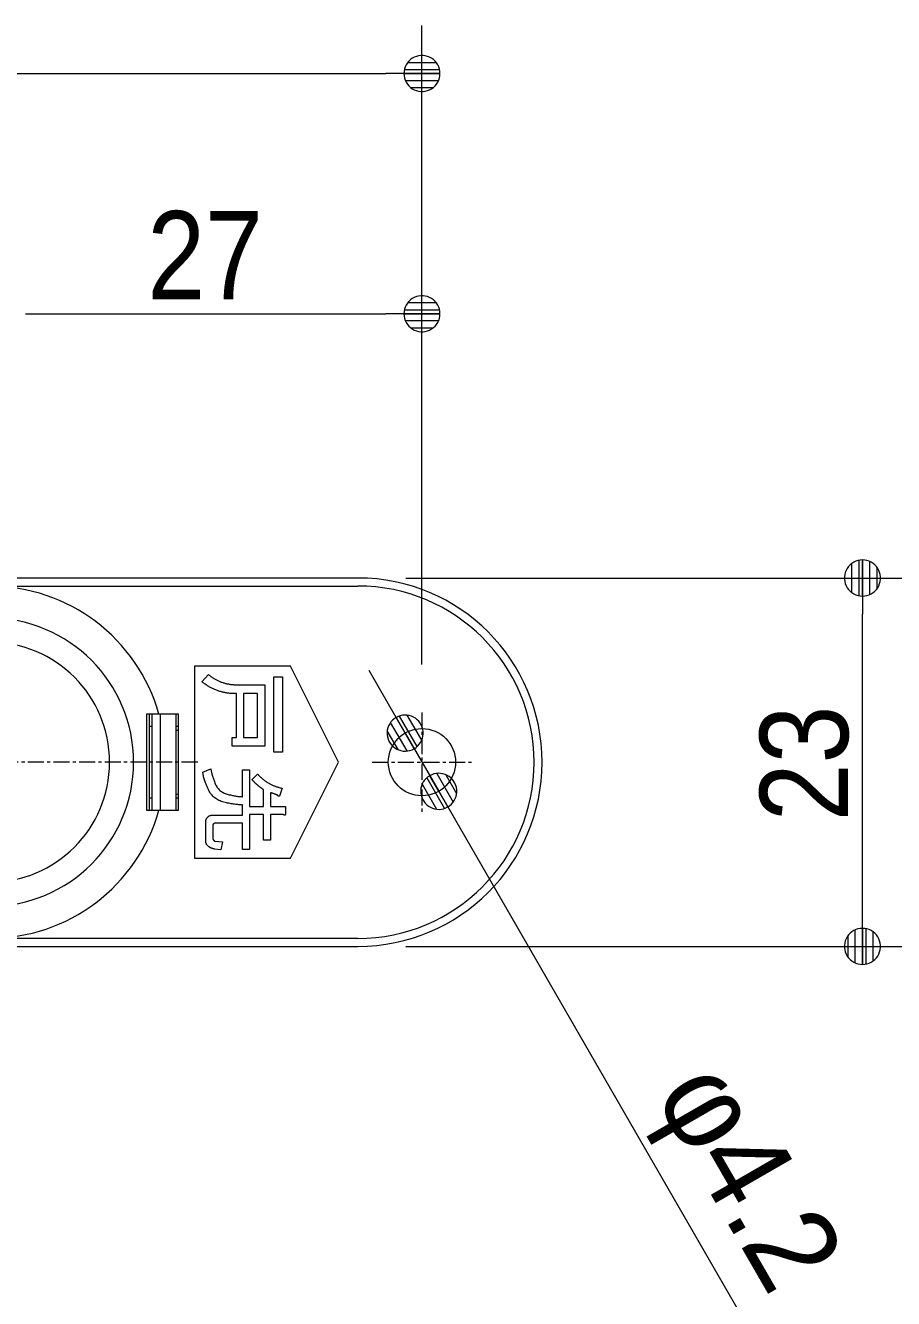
# Model space of a CAD drawing. Units: millimetres, scale not verified, with parts at other scales. Extents: x -4547 to 4547, y -2284 to 2284.
# Drawn here: x -3395 to -3124.1, y -189.9 to 207.5 of the extents above; entities that cross this region are included whole.
import ezdxf
from ezdxf.enums import TextEntityAlignment as Align

# ---------------------------------------------------------------- set-up
doc = ezdxf.new("R2010")
doc.units = ezdxf.units.MM
doc.header["$LTSCALE"] = 20
doc.linetypes.add('CHAIN1', pattern=[8, 5, -1, 1, -1])
for name, color, linetype, lineweight in [('0-0_3一般', 7, 'Continuous', 9), ('0-1_2寸法-2', 7, 'Continuous', 9), ('0-2_0', 7, 'Continuous', 9), ('0-4_2寸法-1', 7, 'Continuous', 9)]:
    doc.layers.add(name, color=color, linetype=linetype, lineweight=lineweight)
doc.styles.add('ＭＳ Ｐゴシック', font='')
doc.styles.get('ＭＳ Ｐゴシック').set_extended_font_data('MS PGothic')

# ---------------------------------------------------------------- blocks, each defined once
blk = doc.blocks.new('グループ-133')
at = {"layer": '0-0_3一般'}
for p, q in [((-39013, 700), (-45863, 700)), ((-45863, 650), (-39013, 650)), ((-39986.3, 52.7), (-39944.6, 96.7)), ((-39538.4, 82.8), (-39483.6, 82.8)), ((-39538.4, -387.5), (-39538.4, 82.8)), ((-39982.2, 49.3), (-39986.3, 52.7)), ((-39780.1, 33.6), (-39775.5, 33.4)), ((-40254.7, -150), (-40333, -150)), ((-40333, -150), (-40333, -750)), ((-40313, -750), (-40313, -150)), ((-40298, -750), (-40298, -150)), ((-40133, -150), (-40254.7, -150)), ((-40248, -150), (-40248, -750)), ((-40148, -750), (-40148, -150)), ((-40133, -750), (-40133, -150)), ((-40313, -225), (-40298, -225)), ((-40148, -225), (-40133, -225)), ((-40148, -250), (-40133, -250)), ((-39981.7, -512.5), (-39930.7, -491.7)), ((-39673.5, -558.9), (-39638.8, -524.1)), ((-39672, -560.7), (-39673.5, -558.9)), ((-39485.9, -612.2), (-39499.8, -656.2)), ((-39490.3, -611.3), (-39485.9, -612.2)), ((-40298, -675), (-40313, -675)), ((-40148, -650), (-40133, -650)), ((-40133, -675), (-40148, -675)), ((-40333, -750), (-40254.7, -750)), ((-40254.7, -750), (-40133, -750)), ((-39925.4, -780.7), (-39923.7, -780.6)), ((-39478.6, -777.1), (-39479, -776.6)), ((-39962.9, -943.4), (-39962.9, -823)), ((-39919.1, -845.4), (-39919.1, -846.1)), ((-39919.1, -846.1), (-39919.1, -922.6)), ((-39962.8, -945.5), (-39962.9, -943.4)), ((-39903.6, -943.3), (-39902.9, -943.4)), ((-39013, -1550), (-45863, -1550)), ((-45863, -1600), (-39013, -1600))]:
    blk.add_line(p, q, dxfattribs=at)
at = {"layer": '0-0_3一般', "linetype": 'CHAIN1'}
for p, q in [((-38613, -140), (-38613, -760)), ((-40013, -450), (-43513, -450)), ((-38923, -450), (-38303, -450))]:
    blk.add_line(p, q, dxfattribs=at)
at = {"layer": '0-0_3一般'}
for points in [[(-40033, 150), (-40033, -1050), (-39433, -1050), (-39133, -450), (-39433, 150)], [(-39726.8, -21.4), (-39726.8, -295.6), (-39638.6, -295.6), (-39638.6, -21.4)]]:
    blk.add_lwpolyline(points, close=True, dxfattribs=at)
for points in [[(-39944.6, 96.7), (-39941.1, 93.7), (-39937.5, 90.8), (-39933.9, 88), (-39930.2, 85.2), (-39926.5, 82.5), (-39922.8, 79.8), (-39919, 77.3), (-39915.2, 74.8), (-39911.3, 72.4), (-39907.4, 70), (-39903.4, 67.8), (-39899.4, 65.6), (-39895.3, 63.4), (-39891.2, 61.4), (-39887.1, 59.4), (-39882.9, 57.5), (-39878.7, 55.6), (-39874.4, 53.8), (-39870, 52.1), (-39865.7, 50.5), (-39861.3, 49), (-39856.9, 47.5), (-39852.4, 46.1), (-39848, 44.7), (-39843.5, 43.5), (-39839.1, 42.3), (-39834.6, 41.2), (-39830.1, 40.1), (-39825.6, 39.2), (-39821.1, 38.3), (-39816.6, 37.4), (-39812.1, 36.7), (-39807.6, 36), (-39803, 35.4), (-39798.4, 34.9), (-39793.9, 34.5), (-39789.3, 34.1), (-39784.7, 33.8), (-39780.1, 33.6)], [(-39483.6, 82.8), (-39483.6, -387.5), (-39538.4, -387.5)], [(-39791.7, -21.4), (-39797, -21.2), (-39802.3, -21), (-39807.6, -20.6), (-39812.9, -20.2), (-39818.1, -19.6), (-39823.4, -19), (-39828.6, -18.3), (-39833.8, -17.5), (-39839, -16.6), (-39844.2, -15.6), (-39849.4, -14.5), (-39854.5, -13.3), (-39859.7, -12.1), (-39864.8, -10.7), (-39869.9, -9.3), (-39875, -7.8), (-39880.1, -6.2), (-39885.2, -4.5), (-39890.2, -2.7), (-39895.3, -0.8), (-39900.3, 1.1), (-39905.2, 3.2), (-39910.1, 5.3), (-39915, 7.4), (-39919.8, 9.7), (-39924.6, 12), (-39929.3, 14.4), (-39934, 16.9), (-39938.6, 19.5), (-39943.2, 22.1), (-39947.7, 24.9), (-39952.2, 27.6), (-39956.6, 30.5), (-39961, 33.5), (-39965.3, 36.5), (-39969.6, 39.6), (-39973.9, 42.7), (-39978, 46), (-39982.2, 49.3)], [(-39775.5, 33.4), (-39594.8, 33.4), (-39594.8, -350.4), (-39798.6, -350.4), (-39798.6, -295.6)], [(-39798.6, -295.6), (-39770.7, -295.6), (-39770.7, -21.4), (-39791.7, -21.4)], [(-39963.2, -579.6), (-39965.7, -572.8), (-39968, -566.2), (-39970.2, -559.6), (-39972.2, -553.3), (-39974.1, -547), (-39975.7, -540.9), (-39977.3, -535), (-39978.6, -529.2), (-39979.8, -523.5), (-39980.8, -517.9), (-39981.7, -512.5)], [(-39930.7, -491.7), (-39930.1, -496.1), (-39929.4, -500.7), (-39928.5, -505.4), (-39927.5, -510.2), (-39926.4, -515.2), (-39925.2, -520.3), (-39923.9, -525.4), (-39922.4, -530.8), (-39920.8, -536.2), (-39919.1, -541.8), (-39917.3, -547.5), (-39915.3, -553.3), (-39913.2, -559.2), (-39911, -565.3), (-39908.7, -571.5), (-39906.2, -577.8), (-39903.6, -584.2), (-39900.8, -590.4), (-39897.8, -596.3), (-39894.5, -602), (-39890.9, -607.4), (-39887.1, -612.5), (-39883.1, -617.3), (-39878.8, -621.8), (-39874.2, -626), (-39869.4, -630), (-39864.4, -633.7), (-39859.1, -637), (-39853.6, -640.1), (-39847.8, -643), (-39841.7, -645.5), (-39835.4, -647.8), (-39828.9, -649.7), (-39822.2, -651.5), (-39815.6, -653.1), (-39809.2, -654.6), (-39802.9, -656), (-39796.7, -657.4), (-39790.7, -658.6)], [(-39733.6, -665.4), (-39733.6, -498.6), (-39689.8, -498.6), (-39689.8, -727.3), (-39601.6, -727.3), (-39601.6, -621.4)], [(-39638.8, -524.1), (-39635.8, -527.5), (-39632.8, -530.8), (-39629.7, -534.1), (-39626.5, -537.2), (-39623.3, -540.4), (-39620.1, -543.5), (-39616.8, -546.5), (-39613.5, -549.5), (-39610.1, -552.4), (-39606.7, -555.2), (-39603.2, -558), (-39599.6, -560.8), (-39596.1, -563.5), (-39592.4, -566.1), (-39588.7, -568.7), (-39585, -571.2), (-39581.2, -573.7), (-39577.4, -576.1), (-39573.5, -578.5), (-39569.6, -580.8), (-39565.7, -583), (-39561.7, -585.2), (-39557.7, -587.3), (-39553.6, -589.3), (-39549.6, -591.2), (-39545.5, -593.1), (-39541.4, -594.9), (-39537.3, -596.7), (-39533.1, -598.4), (-39528.9, -600), (-39524.7, -601.5), (-39520.5, -603), (-39516.3, -604.4), (-39512, -605.7), (-39507.7, -606.9), (-39503.4, -608.1), (-39499.1, -609.2), (-39494.7, -610.3), (-39490.3, -611.3)], [(-39733.6, -716.4), (-39739.1, -716.3), (-39744.7, -716), (-39750.5, -715.7), (-39756.5, -715.2), (-39762.7, -714.7), (-39769, -714), (-39775.5, -713.2), (-39782.2, -712.3), (-39789, -711.3), (-39796.1, -710.2), (-39803.3, -709), (-39810.6, -707.7), (-39818.2, -706.3), (-39825.9, -704.8), (-39833.8, -703.1), (-39841.8, -701.4), (-39850.1, -699.5), (-39858.1, -697.4), (-39865.8, -694.9), (-39873.3, -692), (-39880.5, -688.8), (-39887.4, -685.3), (-39894, -681.4), (-39900.3, -677.1), (-39906.4, -672.5), (-39912.1, -667.6), (-39917.6, -662.3), (-39922.8, -656.7), (-39927.7, -650.7), (-39932.4, -644.4), (-39936.7, -637.7), (-39940.8, -630.7), (-39944.5, -623.3), (-39948.1, -615.7), (-39951.4, -608.2), (-39954.6, -600.8), (-39957.6, -593.6), (-39960.5, -586.5), (-39963.2, -579.6)], [(-39601.6, -621.4), (-39603.6, -620.1), (-39605.6, -618.8), (-39607.6, -617.5), (-39609.5, -616.1), (-39611.5, -614.8), (-39613.5, -613.4), (-39615.4, -612), (-39617.4, -610.6), (-39619.3, -609.2), (-39621.2, -607.8), (-39623.1, -606.4), (-39625, -604.9), (-39626.9, -603.5), (-39628.8, -602), (-39630.7, -600.5), (-39632.5, -599), (-39634.4, -597.5), (-39636.2, -595.9), (-39638.1, -594.4), (-39639.9, -592.8), (-39641.7, -591.2), (-39643.5, -589.7), (-39645.3, -588.1), (-39647, -586.4), (-39648.8, -584.8), (-39650.5, -583.2), (-39652.3, -581.5), (-39654, -579.9), (-39655.7, -578.2), (-39657.4, -576.5), (-39659.1, -574.8), (-39660.7, -573.1), (-39662.4, -571.3), (-39664, -569.6), (-39665.6, -567.8), (-39667.2, -566.1), (-39668.8, -564.3), (-39670.4, -562.5), (-39672, -560.7)], [(-39790.7, -658.6), (-39784.8, -659.7), (-39779, -660.7), (-39773.4, -661.7), (-39768, -662.5), (-39762.6, -663.2), (-39757.4, -663.8), (-39752.4, -664.4), (-39747.5, -664.8), (-39742.7, -665.1), (-39738.1, -665.3), (-39733.6, -665.4)], [(-39557.7, -640), (-39557.7, -727.3), (-39465.1, -727.3), (-39465.1, -774.3)], [(-39555.5, -640.8), (-39556.6, -640.4), (-39557.7, -640)], [(-39513.5, -656.8), (-39513.7, -656.2), (-39514.8, -655.8), (-39515.9, -655.4), (-39517, -655), (-39518.1, -654.5), (-39519.2, -654.1), (-39520.3, -653.7), (-39521.4, -653.3), (-39522.5, -652.9), (-39523.6, -652.5), (-39524.7, -652.1), (-39525.8, -651.7), (-39526.9, -651.3), (-39528, -650.9), (-39529.1, -650.5), (-39530.2, -650.1), (-39531.3, -649.7), (-39532.4, -649.3), (-39533.5, -648.8), (-39534.6, -648.4), (-39535.7, -648), (-39536.8, -647.6), (-39537.9, -647.2), (-39539, -646.8), (-39540.1, -646.4), (-39541.2, -646), (-39542.3, -645.6), (-39543.4, -645.2), (-39544.5, -644.8), (-39545.6, -644.4), (-39546.7, -644), (-39547.8, -643.6), (-39548.9, -643.2), (-39550, -642.8), (-39551.1, -642.4), (-39552.2, -642), (-39553.3, -641.6), (-39554.4, -641.2), (-39555.5, -640.8)], [(-39499.8, -656.2), (-39500, -656.8), (-39500.2, -657.4), (-39500.5, -657.9), (-39500.7, -658.4), (-39501, -658.9), (-39501.3, -659.3), (-39501.6, -659.7), (-39501.9, -660.1), (-39502.2, -660.5), (-39502.6, -660.8), (-39502.9, -661.1), (-39503.3, -661.4), (-39503.7, -661.6), (-39504.1, -661.8), (-39504.5, -662), (-39504.9, -662.1), (-39505.3, -662.2), (-39505.8, -662.3), (-39506.2, -662.3), (-39506.7, -662.4), (-39507.2, -662.3), (-39507.7, -662.3), (-39508.1, -662.2), (-39508.5, -662.1), (-39509, -662), (-39509.4, -661.8), (-39509.8, -661.6), (-39510.2, -661.4), (-39510.5, -661.1), (-39510.9, -660.8), (-39511.2, -660.5), (-39511.5, -660.1), (-39511.9, -659.7), (-39512.2, -659.3), (-39512.5, -658.9), (-39512.7, -658.4), (-39513, -657.9), (-39513.2, -657.3), (-39513.5, -656.8)], [(-39962.9, -823), (-39962.9, -821.3), (-39962.8, -819.7), (-39962.6, -818.1), (-39962.4, -816.5), (-39962.1, -814.9), (-39961.7, -813.4), (-39961.3, -811.9), (-39960.9, -810.4), (-39960.4, -808.9), (-39959.8, -807.4), (-39959.2, -806), (-39958.6, -804.5), (-39957.9, -803.1), (-39957.1, -801.7), (-39956.3, -800.4), (-39955.4, -799), (-39954.5, -797.7), (-39953.5, -796.4), (-39952.5, -795.1), (-39951.4, -793.8), (-39950.3, -792.6), (-39949.1, -791.4), (-39947.9, -790.3), (-39946.7, -789.3), (-39945.5, -788.3), (-39944.2, -787.4), (-39943, -786.5), (-39941.6, -785.7), (-39940.3, -784.9), (-39938.9, -784.2), (-39937.5, -783.6), (-39936.1, -783), (-39934.7, -782.5), (-39933.2, -782.1), (-39931.7, -781.7), (-39930.1, -781.3), (-39928.6, -781.1), (-39927, -780.8), (-39925.4, -780.7)], [(-39923.7, -780.6), (-39733.6, -780.6), (-39733.6, -716.4)], [(-39479, -776.6), (-39557.7, -776.6), (-39557.7, -936.5), (-39601.6, -936.5), (-39601.6, -776.6), (-39689.8, -776.6), (-39689.8, -994.4), (-39733.6, -994.4), (-39733.6, -829.9), (-39900.6, -829.9)], [(-39465.1, -774.3), (-39465.1, -774.9), (-39465.2, -775.5), (-39465.4, -776), (-39465.5, -776.5), (-39465.7, -777), (-39465.9, -777.4), (-39466.1, -777.8), (-39466.3, -778.2), (-39466.6, -778.6), (-39466.8, -778.9), (-39467.1, -779.2), (-39467.4, -779.5), (-39467.8, -779.8), (-39468.1, -780), (-39468.5, -780.2), (-39468.9, -780.4), (-39469.3, -780.6), (-39469.7, -780.7), (-39470.2, -780.8), (-39470.6, -780.9), (-39471.1, -780.9), (-39471.6, -780.9), (-39472, -780.9), (-39472.5, -780.9), (-39472.9, -780.8), (-39473.4, -780.7), (-39473.8, -780.6), (-39474.3, -780.5), (-39474.7, -780.3), (-39475.1, -780.1), (-39475.5, -779.9), (-39475.9, -779.6), (-39476.3, -779.4), (-39476.7, -779), (-39477.1, -778.7), (-39477.5, -778.4), (-39477.9, -778), (-39478.2, -777.6), (-39478.6, -777.1)], [(-39900.6, -829.9), (-39901.3, -830), (-39902, -830), (-39902.7, -830.1), (-39903.3, -830.2), (-39904, -830.3), (-39904.7, -830.4), (-39905.3, -830.6), (-39906, -830.8), (-39906.6, -831), (-39907.3, -831.2), (-39907.9, -831.4), (-39908.5, -831.7), (-39909.1, -832), (-39909.8, -832.3), (-39910.4, -832.6), (-39910.9, -833), (-39911.5, -833.4), (-39912.1, -833.8), (-39912.7, -834.2), (-39913.3, -834.6), (-39913.8, -835.1), (-39914.3, -835.5), (-39914.8, -836), (-39915.3, -836.5), (-39915.7, -837), (-39916.1, -837.5), (-39916.5, -838.1), (-39916.9, -838.6), (-39917.2, -839.2), (-39917.5, -839.7), (-39917.8, -840.3), (-39918.1, -840.9), (-39918.3, -841.5), (-39918.5, -842.1), (-39918.7, -842.8), (-39918.8, -843.4), (-39918.9, -844.1), (-39919, -844.8), (-39919.1, -845.4)], [(-39907.5, -992.1), (-39909.5, -991.7), (-39911.5, -991.4), (-39913.5, -990.9), (-39915.5, -990.4), (-39917.5, -989.9), (-39919.4, -989.3), (-39921.3, -988.7), (-39923.2, -988.1), (-39925.1, -987.3), (-39927, -986.6), (-39928.9, -985.8), (-39930.7, -984.9), (-39932.5, -984), (-39934.3, -983.1), (-39936.1, -982.1), (-39937.9, -981), (-39939.7, -980), (-39941.4, -978.8), (-39943.2, -977.6), (-39944.9, -976.4), (-39946.6, -975.2), (-39948.2, -973.8), (-39949.7, -972.5), (-39951.1, -971.1), (-39952.4, -969.7), (-39953.7, -968.2), (-39954.9, -966.7), (-39956, -965.1), (-39957, -963.6), (-39958, -961.9), (-39958.8, -960.3), (-39959.6, -958.5), (-39960.3, -956.8), (-39960.9, -955), (-39961.5, -953.2), (-39961.9, -951.3), (-39962.3, -949.4), (-39962.6, -947.5), (-39962.8, -945.5)], [(-39919.1, -922.6), (-39919.1, -923.3), (-39919, -924), (-39918.9, -924.8), (-39918.8, -925.5), (-39918.7, -926.2), (-39918.6, -926.9), (-39918.4, -927.6), (-39918.3, -928.3), (-39918.1, -928.9), (-39917.8, -929.6), (-39917.6, -930.3), (-39917.3, -930.9), (-39917.1, -931.6), (-39916.7, -932.2), (-39916.4, -932.9), (-39916.1, -933.5), (-39915.7, -934.1), (-39915.3, -934.7), (-39914.9, -935.4), (-39914.5, -936), (-39914, -936.5), (-39913.6, -937.1), (-39913.1, -937.7), (-39912.6, -938.2), (-39912.1, -938.7), (-39911.6, -939.2), (-39911.1, -939.6), (-39910.5, -940), (-39910, -940.5), (-39909.4, -940.8), (-39908.8, -941.2), (-39908.2, -941.5), (-39907.6, -941.9), (-39907, -942.2), (-39906.3, -942.4), (-39905.7, -942.7), (-39905, -942.9), (-39904.3, -943.1), (-39903.6, -943.3)], [(-39902.9, -943.4), (-39858.9, -948.1), (-39868.1, -996.7), (-39907.5, -992.1)]]:
    blk.add_lwpolyline(points, dxfattribs=at)
blk.add_circle((-38613, -450), 210, dxfattribs=at)
for centre, radius, start, end in [((-41313, -450), 1100, 15.82662, 90), ((-39013, -450), 1150, 270, 90), ((-39013, -450), 1100, 270, 90), ((-41313, -450), 900, 270, 90), ((-41313, -450), 750, 270, 90), ((-41313, -450), 1100, 270, 344.17338)]:
    blk.add_arc(centre, radius, start, end, dxfattribs=at)
blk = doc.blocks.new('_Dot')
at = {"layer": '0-2_0'}
for p, q in [((-10, 0), (-20, 0)), ((9.78, 2), (-9.78, 2)), ((7.99, 6), (-7.99, 6)), ((9.16, -3.98), (-9.16, -3.98)), ((6, -7.98), (-6, -7.98))]:
    blk.add_line(p, q, dxfattribs=at)
for points in [[(10, 0), (9.92, 1.25), (9.69, 2.49), (9.3, 3.68), (8.76, 4.82), (8.09, 5.88), (7.29, 6.85), (6.37, 7.71), (5.36, 8.44), (4.26, 9.05), (3.09, 9.51), (1.87, 9.82), (0.63, 9.98), (-0.63, 9.98), (-1.87, 9.82), (-3.09, 9.51), (-4.26, 9.05), (-5.36, 8.44), (-6.37, 7.71), (-7.29, 6.85), (-8.09, 5.88), (-8.76, 4.82), (-9.3, 3.68), (-9.69, 2.49), (-9.92, 1.25), (-10, 0), (0, 0)], [(-10, 0), (-9.92, -1.25), (-9.69, -2.49), (-9.3, -3.68), (-8.76, -4.82), (-8.09, -5.88), (-7.29, -6.85), (-6.37, -7.71), (-5.36, -8.44), (-4.26, -9.05), (-3.09, -9.51), (-1.87, -9.82), (-0.63, -9.98), (0.63, -9.98), (1.87, -9.82), (3.09, -9.51), (4.26, -9.05), (5.36, -8.44), (6.37, -7.71), (7.29, -6.85), (8.09, -5.88), (8.76, -4.82), (9.3, -3.68), (9.69, -2.49), (9.92, -1.25), (10, 0), (0, 0)]]:
    blk.add_lwpolyline(points, close=True, dxfattribs=at)

msp = doc.modelspace()

# ---------------------------------------------------------------- linework, layer by layer
at = {"layer": '0-1_2寸法-2'}
for p, q in [((-3282.15, -3.66), (-3287.78, 6.09)), ((-3276.53, -13.41), (-3266.03, -31.59)), ((-3260.4, -41.34), (-3168.08, -201.23))]:
    msp.add_line(p, q, dxfattribs=at)
at = {"layer": '0-4_2寸法-1'}
for p, q in [((-3271.28, 132.5), (-3271.28, 207.5)), ((-3610.02, 192.5), (-3282.53, 192.5)), ((-3271.28, 8), (-3271.28, 132.5)), ((-3395.02, 117.5), (-3282.53, 117.5)), ((-3276.28, 35), (-3118.78, 35)), ((-3133.78, -68.74), (-3133.78, 23.74)), ((-3276.28, -80), (-3118.78, -80))]:
    msp.add_line(p, q, dxfattribs=at)

# ---------------------------------------------------------------- block references
at = {"layer": '0-0_3一般', "xscale": 0.05, "yscale": 0.05}
msp.add_blockref('グループ-133', (-1340.62, 0), dxfattribs=at)
at = {"layer": '0-1_2寸法-2', "xscale": 0.5627563, "yscale": 0.5627563}
for p, rotation in [((-3276.53, -13.41), 300), ((-3266.03, -31.59), 120)]:
    msp.add_blockref('_Dot', p, dxfattribs=dict(at, rotation=rotation))
at = {"layer": '0-4_2寸法-1', "xscale": 0.5627563, "yscale": 0.5627563}
for p in [(-3271.28, 192.5), (-3271.28, 117.5)]:
    msp.add_blockref('_Dot', p, dxfattribs=at)
for p, rotation in [((-3133.78, 35), 90), ((-3133.78, -80), 270)]:
    msp.add_blockref('_Dot', p, dxfattribs=dict(at, rotation=rotation))

# ---------------------------------------------------------------- texts
at = {"layer": '0-1_2寸法-2', "style": 'ＭＳ Ｐゴシック'}
msp.add_text('φ4.2', height=27.51, rotation=300, dxfattribs=at).set_placement((-3206.15, -130.63), align=Align.BOTTOM_LEFT)
at = {"layer": '0-4_2寸法-1', "style": 'ＭＳ Ｐゴシック', "width": 0.9}
msp.add_text('27', height=27.57, dxfattribs=at).set_placement((-3357, 113.71), align=Align.BOTTOM_LEFT)
msp.add_text('23', height=27.57, rotation=90, dxfattribs=at).set_placement((-3129.98, -40.94), align=Align.BOTTOM_LEFT)

doc.saveas('drawing.dxf')
